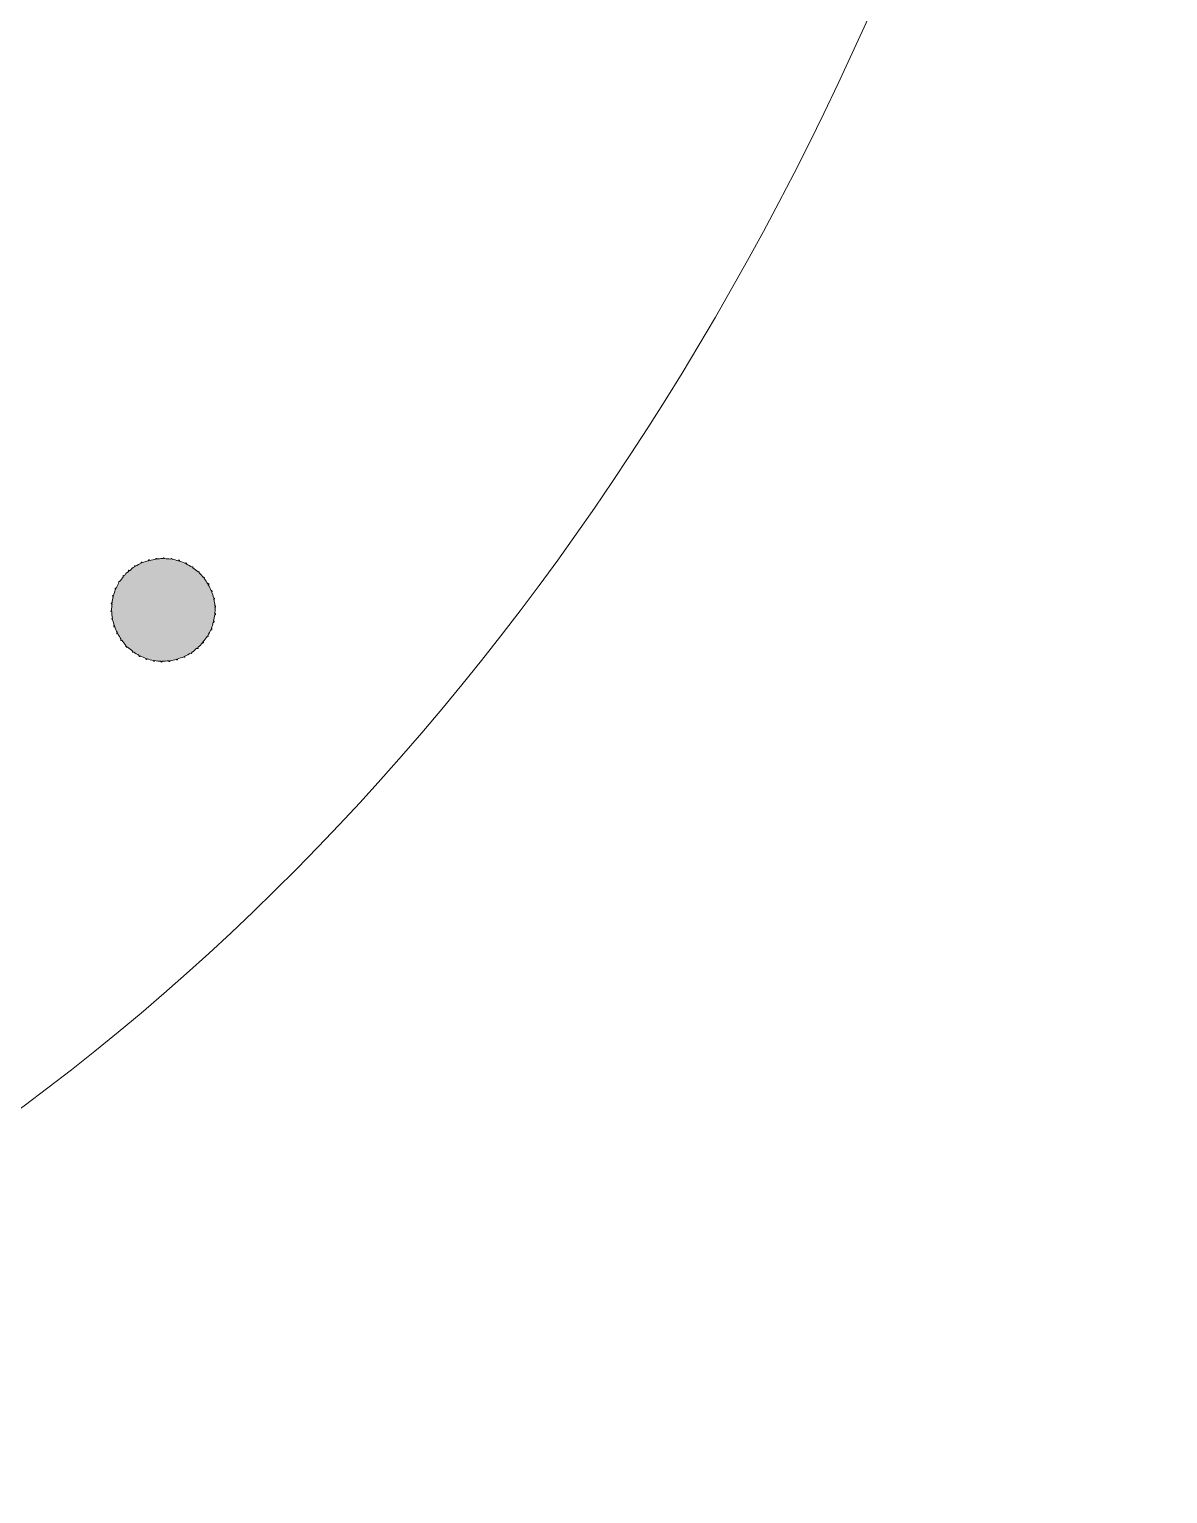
# Model space of a CAD drawing. Header units: millimetres. Extents: x -75 to 75, y -97 to 97.
# Drawn here: x 37.65 to 75.3, y -96.81 to -48.41 of the extents above; entities that cross this region are included whole.
import ezdxf

# ---------------------------------------------------------------- set-up
doc = ezdxf.new("R2010")
doc.units = ezdxf.units.MM
doc.header["$MEASUREMENT"] = 0
doc.layers.add('Layer 1', color=7, linetype='Continuous', lineweight=0)

# ---------------------------------------------------------------- blocks, each defined once
blk = doc.blocks.new('Block_1')
at = {"layer": 'Layer 1', "true_color": 0x000000, "transparency": 33554687}
h = blk.add_hatch(color=18, dxfattribs=at)
h.dxf.hatch_style = 2
edge = h.paths.add_edge_path()
edge.add_spline(control_points=[(43.784, -67.73), (43.789, -67.671), (43.8, -67.613), (43.798, -67.553), (43.797, -67.536), (43.792, -67.52), (43.791, -67.503), (43.792, -67.503), (43.792, -67.505), (43.794, -67.505), (43.805, -67.504), (43.814, -67.494), (43.813, -67.482), (43.812, -67.469), (43.802, -67.461), (43.79, -67.462), (43.788, -67.462), (43.789, -67.466), (43.786, -67.467), (43.78, -67.393), (43.773, -67.32), (43.758, -67.248), (43.759, -67.248), (43.759, -67.249), (43.759, -67.249), (43.771, -67.246), (43.778, -67.235), (43.776, -67.223), (43.774, -67.211), (43.761, -67.204), (43.75, -67.207), (43.75, -67.207), (43.75, -67.208), (43.75, -67.208), (43.733, -67.137), (43.706, -67.069), (43.68, -67), (43.683, -67), (43.684, -67.004), (43.686, -67.003), (43.697, -66.999), (43.702, -66.986), (43.698, -66.975), (43.694, -66.964), (43.682, -66.958), (43.671, -66.963), (43.669, -66.964), (43.67, -66.966), (43.669, -66.967), (43.641, -66.898), (43.606, -66.833), (43.569, -66.767), (43.573, -66.768), (43.576, -66.773), (43.579, -66.77), (43.589, -66.765), (43.594, -66.751), (43.587, -66.741), (43.581, -66.731), (43.568, -66.728), (43.558, -66.734), (43.554, -66.736), (43.557, -66.74), (43.555, -66.744), (43.518, -66.68), (43.478, -66.618), (43.432, -66.558), (43.433, -66.557), (43.435, -66.56), (43.437, -66.559), (43.446, -66.551), (43.447, -66.538), (43.44, -66.529), (43.433, -66.519), (43.419, -66.518), (43.41, -66.525), (43.408, -66.527), (43.411, -66.531), (43.41, -66.533), (43.364, -66.477), (43.319, -66.421), (43.265, -66.37), (43.266, -66.369), (43.266, -66.37), (43.267, -66.37), (43.275, -66.361), (43.274, -66.347), (43.266, -66.339), (43.257, -66.331), (43.243, -66.332), (43.236, -66.341), (43.235, -66.341), (43.236, -66.342), (43.236, -66.342), (43.181, -66.293), (43.121, -66.252), (43.062, -66.211), (43.065, -66.209), (43.068, -66.212), (43.07, -66.209), (43.076, -66.2), (43.074, -66.187), (43.064, -66.18), (43.054, -66.173), (43.041, -66.176), (43.035, -66.186), (43.034, -66.187), (43.036, -66.189), (43.036, -66.191), (42.974, -66.149), (42.909, -66.115), (42.843, -66.082), (42.847, -66.08), (42.851, -66.083), (42.853, -66.079), (42.858, -66.069), (42.854, -66.055), (42.843, -66.05), (42.833, -66.044), (42.82, -66.05), (42.815, -66.06), (42.813, -66.064), (42.818, -66.067), (42.819, -66.07), (42.752, -66.039), (42.685, -66.008), (42.616, -65.986), (42.616, -65.985), (42.619, -65.985), (42.619, -65.984), (42.623, -65.973), (42.616, -65.961), (42.605, -65.957), (42.594, -65.954), (42.582, -65.96), (42.579, -65.971), (42.578, -65.974), (42.582, -65.975), (42.582, -65.977), (42.513, -65.956), (42.445, -65.935), (42.375, -65.923), (42.375, -65.923), (42.375, -65.923), (42.375, -65.923), (42.377, -65.911), (42.369, -65.899), (42.358, -65.898), (42.346, -65.897), (42.335, -65.905), (42.334, -65.917), (42.334, -65.917), (42.335, -65.917), (42.335, -65.918), (42.264, -65.908), (42.193, -65.906), (42.122, -65.905), (42.123, -65.903), (42.126, -65.903), (42.126, -65.901), (42.126, -65.889), (42.117, -65.88), (42.105, -65.879), (42.093, -65.879), (42.084, -65.889), (42.085, -65.9), (42.085, -65.902), (42.087, -65.902), (42.087, -65.903), (42.07, -65.903), (42.054, -65.899), (42.038, -65.9), (41.983, -65.901), (41.928, -65.912), (41.873, -65.919), (41.874, -65.916), (41.878, -65.916), (41.877, -65.913), (41.876, -65.901), (41.865, -65.894), (41.853, -65.895), (41.842, -65.897), (41.834, -65.908), (41.835, -65.919), (41.836, -65.921), (41.839, -65.921), (41.84, -65.922), (41.767, -65.932), (41.696, -65.946), (41.625, -65.964), (41.625, -65.962), (41.628, -65.961), (41.628, -65.959), (41.625, -65.948), (41.613, -65.941), (41.601, -65.944), (41.59, -65.947), (41.583, -65.958), (41.587, -65.969), (41.588, -65.972), (41.592, -65.971), (41.594, -65.973), (41.525, -65.992), (41.455, -66.01), (41.388, -66.038), (41.387, -66.038), (41.388, -66.037), (41.388, -66.037), (41.383, -66.026), (41.371, -66.021), (41.36, -66.026), (41.35, -66.031), (41.345, -66.044), (41.35, -66.054), (41.351, -66.056), (41.353, -66.054), (41.354, -66.056), (41.289, -66.084), (41.226, -66.118), (41.165, -66.155), (41.164, -66.153), (41.166, -66.152), (41.166, -66.151), (41.159, -66.141), (41.146, -66.138), (41.136, -66.144), (41.126, -66.15), (41.123, -66.162), (41.13, -66.172), (41.13, -66.173), (41.131, -66.172), (41.131, -66.172), (41.071, -66.211), (41.017, -66.258), (40.962, -66.305), (40.961, -66.301), (40.965, -66.298), (40.962, -66.295), (40.955, -66.286), (40.941, -66.285), (40.933, -66.293), (40.924, -66.3), (40.924, -66.314), (40.932, -66.323), (40.934, -66.325), (40.937, -66.322), (40.94, -66.323), (40.91, -66.35), (40.876, -66.37), (40.847, -66.399), (40.824, -66.423), (40.808, -66.451), (40.786, -66.476), (40.785, -66.473), (40.787, -66.471), (40.785, -66.469), (40.776, -66.461), (40.763, -66.462), (40.755, -66.47), (40.748, -66.479), (40.749, -66.492), (40.758, -66.5), (40.76, -66.502), (40.764, -66.498), (40.767, -66.499), (40.721, -66.554), (40.672, -66.607), (40.634, -66.666), (40.634, -66.666), (40.634, -66.665), (40.634, -66.665), (40.624, -66.659), (40.611, -66.662), (40.606, -66.672), (40.6, -66.682), (40.603, -66.695), (40.613, -66.701), (40.614, -66.702), (40.615, -66.7), (40.616, -66.701), (40.579, -66.762), (40.548, -66.825), (40.519, -66.89), (40.518, -66.889), (40.519, -66.886), (40.517, -66.885), (40.507, -66.88), (40.494, -66.885), (40.489, -66.895), (40.485, -66.906), (40.49, -66.918), (40.5, -66.923), (40.501, -66.923), (40.502, -66.922), (40.503, -66.922), (40.475, -66.989), (40.456, -67.059), (40.437, -67.128), (40.435, -67.126), (40.436, -67.121), (40.432, -67.12), (40.421, -67.116), (40.41, -67.123), (40.407, -67.134), (40.404, -67.146), (40.411, -67.157), (40.423, -67.16), (40.425, -67.161), (40.426, -67.157), (40.429, -67.156), (40.411, -67.227), (40.398, -67.299), (40.389, -67.371), (40.387, -67.37), (40.387, -67.367), (40.385, -67.366), (40.373, -67.365), (40.363, -67.373), (40.361, -67.384), (40.36, -67.396), (40.368, -67.406), (40.379, -67.408), (40.383, -67.408), (40.383, -67.404), (40.386, -67.402), (40.379, -67.475), (40.371, -67.546), (40.373, -67.619), (40.373, -67.619), (40.373, -67.618), (40.372, -67.618), (40.361, -67.618), (40.352, -67.628), (40.352, -67.64), (40.353, -67.651), (40.363, -67.661), (40.375, -67.66), (40.376, -67.66), (40.376, -67.658), (40.377, -67.657), (40.381, -67.729), (40.387, -67.801), (40.399, -67.872), (40.398, -67.872), (40.398, -67.87), (40.397, -67.87), (40.386, -67.872), (40.378, -67.883), (40.38, -67.895), (40.382, -67.907), (40.392, -67.915), (40.404, -67.912), (40.404, -67.912), (40.404, -67.912), (40.404, -67.912), (40.418, -67.983), (40.442, -68.052), (40.465, -68.121), (40.462, -68.121), (40.461, -68.116), (40.458, -68.117), (40.447, -68.121), (40.441, -68.133), (40.445, -68.144), (40.449, -68.155), (40.461, -68.161), (40.472, -68.158), (40.474, -68.157), (40.473, -68.154), (40.475, -68.152), (40.499, -68.222), (40.53, -68.29), (40.563, -68.357), (40.56, -68.356), (40.557, -68.352), (40.554, -68.353), (40.543, -68.359), (40.539, -68.372), (40.544, -68.382), (40.549, -68.393), (40.562, -68.397), (40.572, -68.392), (40.576, -68.39), (40.574, -68.384), (40.576, -68.381), (40.61, -68.447), (40.645, -68.511), (40.688, -68.573), (40.686, -68.574), (40.685, -68.572), (40.683, -68.573), (40.674, -68.579), (40.672, -68.593), (40.679, -68.602), (40.686, -68.612), (40.699, -68.614), (40.708, -68.607), (40.71, -68.606), (40.708, -68.602), (40.709, -68.6), (40.752, -68.659), (40.796, -68.717), (40.846, -68.771), (40.845, -68.772), (40.844, -68.77), (40.843, -68.771), (40.835, -68.779), (40.834, -68.793), (40.842, -68.802), (40.85, -68.81), (40.863, -68.811), (40.871, -68.802), (40.863, -68.811), (40.863, -68.824), (40.872, -68.832), (40.881, -68.84), (40.894, -68.84), (40.902, -68.831), (40.903, -68.83), (40.902, -68.829), (40.902, -68.828), (40.955, -68.88), (41.012, -68.924), (41.069, -68.967), (41.067, -68.969), (41.065, -68.966), (41.064, -68.968), (41.056, -68.978), (41.059, -68.991), (41.068, -68.998), (41.078, -69.005), (41.091, -69.003), (41.097, -68.994), (41.098, -68.993), (41.097, -68.992), (41.097, -68.991), (41.158, -69.034), (41.222, -69.069), (41.286, -69.103), (41.283, -69.105), (41.278, -69.103), (41.276, -69.106), (41.27, -69.117), (41.274, -69.13), (41.285, -69.135), (41.296, -69.14), (41.309, -69.135), (41.314, -69.125), (41.316, -69.122), (41.311, -69.12), (41.311, -69.116), (41.378, -69.15), (41.444, -69.18), (41.514, -69.204), (41.512, -69.206), (41.509, -69.205), (41.509, -69.207), (41.505, -69.218), (41.51, -69.23), (41.522, -69.234), (41.533, -69.238), (41.545, -69.232), (41.548, -69.221), (41.549, -69.218), (41.545, -69.216), (41.545, -69.213), (41.614, -69.236), (41.683, -69.261), (41.754, -69.274), (41.754, -69.274), (41.753, -69.274), (41.753, -69.274), (41.751, -69.286), (41.759, -69.296), (41.77, -69.298), (41.782, -69.3), (41.793, -69.292), (41.795, -69.28), (41.795, -69.279), (41.793, -69.278), (41.793, -69.277), (41.865, -69.289), (41.937, -69.294), (42.01, -69.296), (42.009, -69.298), (42.007, -69.298), (42.006, -69.3), (42.006, -69.311), (42.015, -69.321), (42.027, -69.322), (42.039, -69.322), (42.049, -69.313), (42.049, -69.301), (42.049, -69.3), (42.047, -69.3), (42.047, -69.299), (42.121, -69.3), (42.194, -69.29), (42.268, -69.281), (42.266, -69.285), (42.261, -69.285), (42.262, -69.289), (42.263, -69.301), (42.274, -69.309), (42.285, -69.307), (42.297, -69.305), (42.305, -69.294), (42.304, -69.283), (42.304, -69.28), (42.3, -69.28), (42.298, -69.278), (42.372, -69.268), (42.445, -69.252), (42.518, -69.231), (42.517, -69.234), (42.513, -69.235), (42.514, -69.239), (42.517, -69.25), (42.528, -69.257), (42.54, -69.254), (42.552, -69.251), (42.559, -69.239), (42.555, -69.228), (42.554, -69.224), (42.549, -69.225), (42.546, -69.223), (42.618, -69.201), (42.689, -69.18), (42.758, -69.149), (42.758, -69.15), (42.757, -69.151), (42.757, -69.152), (42.761, -69.162), (42.774, -69.167), (42.785, -69.162), (42.796, -69.156), (42.801, -69.144), (42.796, -69.133), (42.795, -69.131), (42.792, -69.133), (42.791, -69.131), (42.857, -69.1), (42.923, -69.066), (42.986, -69.026), (42.986, -69.027), (42.985, -69.028), (42.985, -69.029), (42.991, -69.039), (43.005, -69.042), (43.015, -69.035), (43.026, -69.029), (43.029, -69.016), (43.022, -69.006), (43.022, -69.006), (43.022, -69.006), (43.022, -69.006), (43.083, -68.965), (43.138, -68.913), (43.194, -68.864), (43.195, -68.867), (43.191, -68.871), (43.194, -68.873), (43.201, -68.882), (43.215, -68.883), (43.224, -68.875), (43.233, -68.866), (43.234, -68.853), (43.226, -68.844), (43.224, -68.842), (43.221, -68.845), (43.219, -68.844), (43.244, -68.821), (43.273, -68.803), (43.298, -68.778), (43.328, -68.748), (43.349, -68.713), (43.377, -68.681), (43.378, -68.684), (43.375, -68.687), (43.377, -68.689), (43.386, -68.697), (43.4, -68.696), (43.408, -68.687), (43.416, -68.678), (43.416, -68.664), (43.406, -68.657), (43.403, -68.655), (43.399, -68.659), (43.395, -68.658), (43.443, -68.6), (43.493, -68.542), (43.533, -68.48), (43.533, -68.481), (43.532, -68.482), (43.533, -68.482), (43.543, -68.488), (43.556, -68.485), (43.563, -68.474), (43.569, -68.464), (43.565, -68.451), (43.555, -68.445), (43.553, -68.444), (43.552, -68.447), (43.55, -68.446), (43.589, -68.383), (43.624, -68.318), (43.653, -68.251), (43.655, -68.252), (43.653, -68.254), (43.655, -68.254), (43.666, -68.259), (43.679, -68.254), (43.684, -68.243), (43.689, -68.232), (43.684, -68.22), (43.673, -68.216), (43.673, -68.215), (43.672, -68.216), (43.672, -68.216), (43.701, -68.147), (43.718, -68.076), (43.737, -68.006), (43.739, -68.008), (43.738, -68.012), (43.742, -68.013), (43.753, -68.016), (43.765, -68.009), (43.767, -67.997), (43.77, -67.986), (43.763, -67.974), (43.752, -67.972), (43.749, -67.971), (43.748, -67.975), (43.746, -67.975), (43.764, -67.902), (43.775, -67.829), (43.782, -67.754), (43.786, -67.757), (43.785, -67.763), (43.79, -67.763), (43.802, -67.764), (43.813, -67.755), (43.814, -67.744), (43.816, -67.732), (43.807, -67.722), (43.796, -67.721), (43.79, -67.721), (43.789, -67.727), (43.784, -67.73)], knot_values=[0, 0, 0, 0, 1, 1, 1, 2, 2, 2, 3, 3, 3, 4, 4, 4, 5, 5, 5, 6, 6, 6, 7, 7, 7, 8, 8, 8, 9, 9, 9, 10, 10, 10, 11, 11, 11, 12, 12, 12, 13, 13, 13, 14, 14, 14, 15, 15, 15, 16, 16, 16, 17, 17, 17, 18, 18, 18, 19, 19, 19, 20, 20, 20, 21, 21, 21, 22, 22, 22, 23, 23, 23, 24, 24, 24, 25, 25, 25, 26, 26, 26, 27, 27, 27, 28, 28, 28, 29, 29, 29, 30, 30, 30, 31, 31, 31, 32, 32, 32, 33, 33, 33, 34, 34, 34, 35, 35, 35, 36, 36, 36, 37, 37, 37, 38, 38, 38, 39, 39, 39, 40, 40, 40, 41, 41, 41, 42, 42, 42, 43, 43, 43, 44, 44, 44, 45, 45, 45, 46, 46, 46, 47, 47, 47, 48, 48, 48, 49, 49, 49, 50, 50, 50, 51, 51, 51, 52, 52, 52, 53, 53, 53, 54, 54, 54, 55, 55, 55, 56, 56, 56, 57, 57, 57, 58, 58, 58, 59, 59, 59, 60, 60, 60, 61, 61, 61, 62, 62, 62, 63, 63, 63, 64, 64, 64, 65, 65, 65, 66, 66, 66, 67, 67, 67, 68, 68, 68, 69, 69, 69, 70, 70, 70, 71, 71, 71, 72, 72, 72, 73, 73, 73, 74, 74, 74, 75, 75, 75, 76, 76, 76, 77, 77, 77, 78, 78, 78, 79, 79, 79, 80, 80, 80, 81, 81, 81, 82, 82, 82, 83, 83, 83, 84, 84, 84, 85, 85, 85, 86, 86, 86, 87, 87, 87, 88, 88, 88, 89, 89, 89, 90, 90, 90, 91, 91, 91, 92, 92, 92, 93, 93, 93, 94, 94, 94, 95, 95, 95, 96, 96, 96, 97, 97, 97, 98, 98, 98, 99, 99, 99, 100, 100, 100, 101, 101, 101, 102, 102, 102, 103, 103, 103, 104, 104, 104, 105, 105, 105, 106, 106, 106, 107, 107, 107, 108, 108, 108, 109, 109, 109, 110, 110, 110, 111, 111, 111, 112, 112, 112, 113, 113, 113, 114, 114, 114, 115, 115, 115, 116, 116, 116, 117, 117, 117, 118, 118, 118, 119, 119, 119, 120, 120, 120, 121, 121, 121, 122, 122, 122, 123, 123, 123, 124, 124, 124, 125, 125, 125, 126, 126, 126, 127, 127, 127, 128, 128, 128, 129, 129, 129, 130, 130, 130, 131, 131, 131, 132, 132, 132, 133, 133, 133, 134, 134, 134, 135, 135, 135, 136, 136, 136, 137, 137, 137, 138, 138, 138, 139, 139, 139, 140, 140, 140, 141, 141, 141, 142, 142, 142, 143, 143, 143, 144, 144, 144, 145, 145, 145, 146, 146, 146, 147, 147, 147, 148, 148, 148, 149, 149, 149, 150, 150, 150, 151, 151, 151, 152, 152, 152, 153, 153, 153, 154, 154, 154, 155, 155, 155, 156, 156, 156, 157, 157, 157, 158, 158, 158, 159, 159, 159, 160, 160, 160, 161, 161, 161, 162, 162, 162, 163, 163, 163, 164, 164, 164, 165, 165, 165, 166, 166, 166, 167, 167, 167, 168, 168, 168, 169, 169, 169, 170, 170, 170, 171, 171, 171, 172, 172, 172, 173, 173, 173, 174, 174, 174, 175, 175, 175, 176, 176, 176, 177, 177, 177, 178, 178, 178, 179, 179, 179, 180, 180, 180, 181, 181, 181, 182, 182, 182, 183, 183, 183, 184, 184, 184, 185, 185, 185, 186, 186, 186, 187, 187, 187, 188, 188, 188, 189, 189, 189, 190, 190, 190, 191, 191, 191, 192, 192, 192, 193, 193, 193, 194, 194, 194, 195, 195, 195, 196, 196, 196, 197, 197, 197, 198, 198, 198, 199, 199, 199, 200, 200, 200, 201, 201, 201, 202, 202, 202, 203, 203, 203, 204, 204, 204, 205, 205, 205, 206, 206, 206, 207, 207, 207, 208, 208, 208, 209, 209, 209, 210, 210, 210, 211, 211, 211, 212, 212, 212, 213, 213, 213, 214, 214, 214, 215, 215, 215, 216, 216, 216, 216], degree=3, periodic=0)
at = {"layer": 'Layer 1'}
blk.add_open_spline([(43.784, -67.73), (43.789, -67.671), (43.8, -67.613), (43.798, -67.553), (43.797, -67.536), (43.792, -67.52), (43.791, -67.503), (43.792, -67.503), (43.792, -67.505), (43.794, -67.505), (43.805, -67.504), (43.814, -67.494), (43.813, -67.482), (43.812, -67.469), (43.802, -67.461), (43.79, -67.462), (43.788, -67.462), (43.789, -67.466), (43.786, -67.467), (43.78, -67.393), (43.773, -67.32), (43.758, -67.248), (43.759, -67.248), (43.759, -67.249), (43.759, -67.249), (43.771, -67.246), (43.778, -67.235), (43.776, -67.223), (43.774, -67.211), (43.761, -67.204), (43.75, -67.207), (43.75, -67.207), (43.75, -67.208), (43.75, -67.208), (43.733, -67.137), (43.706, -67.069), (43.68, -67), (43.683, -67), (43.684, -67.004), (43.686, -67.003), (43.697, -66.999), (43.702, -66.986), (43.698, -66.975), (43.694, -66.964), (43.682, -66.958), (43.671, -66.963), (43.669, -66.964), (43.67, -66.966), (43.669, -66.967), (43.641, -66.898), (43.606, -66.833), (43.569, -66.767), (43.573, -66.768), (43.576, -66.773), (43.579, -66.77), (43.589, -66.765), (43.594, -66.751), (43.587, -66.741), (43.581, -66.731), (43.568, -66.728), (43.558, -66.734), (43.554, -66.736), (43.557, -66.74), (43.555, -66.744), (43.518, -66.68), (43.478, -66.618), (43.432, -66.558), (43.433, -66.557), (43.435, -66.56), (43.437, -66.559), (43.446, -66.551), (43.447, -66.538), (43.44, -66.529), (43.433, -66.519), (43.419, -66.518), (43.41, -66.525), (43.408, -66.527), (43.411, -66.531), (43.41, -66.533), (43.364, -66.477), (43.319, -66.421), (43.265, -66.37), (43.266, -66.369), (43.266, -66.37), (43.267, -66.37), (43.275, -66.361), (43.274, -66.347), (43.266, -66.339), (43.257, -66.331), (43.243, -66.332), (43.236, -66.341), (43.235, -66.341), (43.236, -66.342), (43.236, -66.342), (43.181, -66.293), (43.121, -66.252), (43.062, -66.211), (43.065, -66.209), (43.068, -66.212), (43.07, -66.209), (43.076, -66.2), (43.074, -66.187), (43.064, -66.18), (43.054, -66.173), (43.041, -66.176), (43.035, -66.186), (43.034, -66.187), (43.036, -66.189), (43.036, -66.191), (42.974, -66.149), (42.909, -66.115), (42.843, -66.082), (42.847, -66.08), (42.851, -66.083), (42.853, -66.079), (42.858, -66.069), (42.854, -66.055), (42.843, -66.05), (42.833, -66.044), (42.82, -66.05), (42.815, -66.06), (42.813, -66.064), (42.818, -66.067), (42.819, -66.07), (42.752, -66.039), (42.685, -66.008), (42.616, -65.986), (42.616, -65.985), (42.619, -65.985), (42.619, -65.984), (42.623, -65.973), (42.616, -65.961), (42.605, -65.957), (42.594, -65.954), (42.582, -65.96), (42.579, -65.971), (42.578, -65.974), (42.582, -65.975), (42.582, -65.977), (42.513, -65.956), (42.445, -65.935), (42.375, -65.923), (42.375, -65.923), (42.375, -65.923), (42.375, -65.923), (42.377, -65.911), (42.369, -65.899), (42.358, -65.898), (42.346, -65.897), (42.335, -65.905), (42.334, -65.917), (42.334, -65.917), (42.335, -65.917), (42.335, -65.918), (42.264, -65.908), (42.193, -65.906), (42.122, -65.905), (42.123, -65.903), (42.126, -65.903), (42.126, -65.901), (42.126, -65.889), (42.117, -65.88), (42.105, -65.879), (42.093, -65.879), (42.084, -65.889), (42.085, -65.9), (42.085, -65.902), (42.087, -65.902), (42.087, -65.903), (42.07, -65.903), (42.054, -65.899), (42.038, -65.9), (41.983, -65.901), (41.928, -65.912), (41.873, -65.919), (41.874, -65.916), (41.878, -65.916), (41.877, -65.913), (41.876, -65.901), (41.865, -65.894), (41.853, -65.895), (41.842, -65.897), (41.834, -65.908), (41.835, -65.919), (41.836, -65.921), (41.839, -65.921), (41.84, -65.922), (41.767, -65.932), (41.696, -65.946), (41.625, -65.964), (41.625, -65.962), (41.628, -65.961), (41.628, -65.959), (41.625, -65.948), (41.613, -65.941), (41.601, -65.944), (41.59, -65.947), (41.583, -65.958), (41.587, -65.969), (41.588, -65.972), (41.592, -65.971), (41.594, -65.973), (41.525, -65.992), (41.455, -66.01), (41.388, -66.038), (41.387, -66.038), (41.388, -66.037), (41.388, -66.037), (41.383, -66.026), (41.371, -66.021), (41.36, -66.026), (41.35, -66.031), (41.345, -66.044), (41.35, -66.054), (41.351, -66.056), (41.353, -66.054), (41.354, -66.056), (41.289, -66.084), (41.226, -66.118), (41.165, -66.155), (41.164, -66.153), (41.166, -66.152), (41.166, -66.151), (41.159, -66.141), (41.146, -66.138), (41.136, -66.144), (41.126, -66.15), (41.123, -66.162), (41.13, -66.172), (41.13, -66.173), (41.131, -66.172), (41.131, -66.172), (41.071, -66.211), (41.017, -66.258), (40.962, -66.305), (40.961, -66.301), (40.965, -66.298), (40.962, -66.295), (40.955, -66.286), (40.941, -66.285), (40.933, -66.293), (40.924, -66.3), (40.924, -66.314), (40.932, -66.323), (40.934, -66.325), (40.937, -66.322), (40.94, -66.323), (40.91, -66.35), (40.876, -66.37), (40.847, -66.399), (40.824, -66.423), (40.808, -66.451), (40.786, -66.476), (40.785, -66.473), (40.787, -66.471), (40.785, -66.469), (40.776, -66.461), (40.763, -66.462), (40.755, -66.47), (40.748, -66.479), (40.749, -66.492), (40.758, -66.5), (40.76, -66.502), (40.764, -66.498), (40.767, -66.499), (40.721, -66.554), (40.672, -66.607), (40.634, -66.666), (40.634, -66.666), (40.634, -66.665), (40.634, -66.665), (40.624, -66.659), (40.611, -66.662), (40.606, -66.672), (40.6, -66.682), (40.603, -66.695), (40.613, -66.701), (40.614, -66.702), (40.615, -66.7), (40.616, -66.701), (40.579, -66.762), (40.548, -66.825), (40.519, -66.89), (40.518, -66.889), (40.519, -66.886), (40.517, -66.885), (40.507, -66.88), (40.494, -66.885), (40.489, -66.895), (40.485, -66.906), (40.49, -66.918), (40.5, -66.923), (40.501, -66.923), (40.502, -66.922), (40.503, -66.922), (40.475, -66.989), (40.456, -67.059), (40.437, -67.128), (40.435, -67.126), (40.436, -67.121), (40.432, -67.12), (40.421, -67.116), (40.41, -67.123), (40.407, -67.134), (40.404, -67.146), (40.411, -67.157), (40.423, -67.16), (40.425, -67.161), (40.426, -67.157), (40.429, -67.156), (40.411, -67.227), (40.398, -67.299), (40.389, -67.371), (40.387, -67.37), (40.387, -67.367), (40.385, -67.366), (40.373, -67.365), (40.363, -67.373), (40.361, -67.384), (40.36, -67.396), (40.368, -67.406), (40.379, -67.408), (40.383, -67.408), (40.383, -67.404), (40.386, -67.402), (40.379, -67.475), (40.371, -67.546), (40.373, -67.619), (40.373, -67.619), (40.373, -67.618), (40.372, -67.618), (40.361, -67.618), (40.352, -67.628), (40.352, -67.64), (40.353, -67.651), (40.363, -67.661), (40.375, -67.66), (40.376, -67.66), (40.376, -67.658), (40.377, -67.657), (40.381, -67.729), (40.387, -67.801), (40.399, -67.872), (40.398, -67.872), (40.398, -67.87), (40.397, -67.87), (40.386, -67.872), (40.378, -67.883), (40.38, -67.895), (40.382, -67.907), (40.392, -67.915), (40.404, -67.912), (40.404, -67.912), (40.404, -67.912), (40.404, -67.912), (40.418, -67.983), (40.442, -68.052), (40.465, -68.121), (40.462, -68.121), (40.461, -68.116), (40.458, -68.117), (40.447, -68.121), (40.441, -68.133), (40.445, -68.144), (40.449, -68.155), (40.461, -68.161), (40.472, -68.158), (40.474, -68.157), (40.473, -68.154), (40.475, -68.152), (40.499, -68.222), (40.53, -68.29), (40.563, -68.357), (40.56, -68.356), (40.557, -68.352), (40.554, -68.353), (40.543, -68.359), (40.539, -68.372), (40.544, -68.382), (40.549, -68.393), (40.562, -68.397), (40.572, -68.392), (40.576, -68.39), (40.574, -68.384), (40.576, -68.381), (40.61, -68.447), (40.645, -68.511), (40.688, -68.573), (40.686, -68.574), (40.685, -68.572), (40.683, -68.573), (40.674, -68.579), (40.672, -68.593), (40.679, -68.602), (40.686, -68.612), (40.699, -68.614), (40.708, -68.607), (40.71, -68.606), (40.708, -68.602), (40.709, -68.6), (40.752, -68.659), (40.796, -68.717), (40.846, -68.771), (40.845, -68.772), (40.844, -68.77), (40.843, -68.771), (40.835, -68.779), (40.834, -68.793), (40.842, -68.802), (40.85, -68.81), (40.863, -68.811), (40.871, -68.802), (40.863, -68.811), (40.863, -68.824), (40.872, -68.832), (40.881, -68.84), (40.894, -68.84), (40.902, -68.831), (40.903, -68.83), (40.902, -68.829), (40.902, -68.828), (40.955, -68.88), (41.012, -68.924), (41.069, -68.967), (41.067, -68.969), (41.065, -68.966), (41.064, -68.968), (41.056, -68.978), (41.059, -68.991), (41.068, -68.998), (41.078, -69.005), (41.091, -69.003), (41.097, -68.994), (41.098, -68.993), (41.097, -68.992), (41.097, -68.991), (41.158, -69.034), (41.222, -69.069), (41.286, -69.103), (41.283, -69.105), (41.278, -69.103), (41.276, -69.106), (41.27, -69.117), (41.274, -69.13), (41.285, -69.135), (41.296, -69.14), (41.309, -69.135), (41.314, -69.125), (41.316, -69.122), (41.311, -69.12), (41.311, -69.116), (41.378, -69.15), (41.444, -69.18), (41.514, -69.204), (41.512, -69.206), (41.509, -69.205), (41.509, -69.207), (41.505, -69.218), (41.51, -69.23), (41.522, -69.234), (41.533, -69.238), (41.545, -69.232), (41.548, -69.221), (41.549, -69.218), (41.545, -69.216), (41.545, -69.213), (41.614, -69.236), (41.683, -69.261), (41.754, -69.274), (41.754, -69.274), (41.753, -69.274), (41.753, -69.274), (41.751, -69.286), (41.759, -69.296), (41.77, -69.298), (41.782, -69.3), (41.793, -69.292), (41.795, -69.28), (41.795, -69.279), (41.793, -69.278), (41.793, -69.277), (41.865, -69.289), (41.937, -69.294), (42.01, -69.296), (42.009, -69.298), (42.007, -69.298), (42.006, -69.3), (42.006, -69.311), (42.015, -69.321), (42.027, -69.322), (42.039, -69.322), (42.049, -69.313), (42.049, -69.301), (42.049, -69.3), (42.047, -69.3), (42.047, -69.299), (42.121, -69.3), (42.194, -69.29), (42.268, -69.281), (42.266, -69.285), (42.261, -69.285), (42.262, -69.289), (42.263, -69.301), (42.274, -69.309), (42.285, -69.307), (42.297, -69.305), (42.305, -69.294), (42.304, -69.283), (42.304, -69.28), (42.3, -69.28), (42.298, -69.278), (42.372, -69.268), (42.445, -69.252), (42.518, -69.231), (42.517, -69.234), (42.513, -69.235), (42.514, -69.239), (42.517, -69.25), (42.528, -69.257), (42.54, -69.254), (42.552, -69.251), (42.559, -69.239), (42.555, -69.228), (42.554, -69.224), (42.549, -69.225), (42.546, -69.223), (42.618, -69.201), (42.689, -69.18), (42.758, -69.149), (42.758, -69.15), (42.757, -69.151), (42.757, -69.152), (42.761, -69.162), (42.774, -69.167), (42.785, -69.162), (42.796, -69.156), (42.801, -69.144), (42.796, -69.133), (42.795, -69.131), (42.792, -69.133), (42.791, -69.131), (42.857, -69.1), (42.923, -69.066), (42.986, -69.026), (42.986, -69.027), (42.985, -69.028), (42.985, -69.029), (42.991, -69.039), (43.005, -69.042), (43.015, -69.035), (43.026, -69.029), (43.029, -69.016), (43.022, -69.006), (43.022, -69.006), (43.022, -69.006), (43.022, -69.006), (43.083, -68.965), (43.138, -68.913), (43.194, -68.864), (43.195, -68.867), (43.191, -68.871), (43.194, -68.873), (43.201, -68.882), (43.215, -68.883), (43.224, -68.875), (43.233, -68.866), (43.234, -68.853), (43.226, -68.844), (43.224, -68.842), (43.221, -68.845), (43.219, -68.844), (43.244, -68.821), (43.273, -68.803), (43.298, -68.778), (43.328, -68.748), (43.349, -68.713), (43.377, -68.681), (43.378, -68.684), (43.375, -68.687), (43.377, -68.689), (43.386, -68.697), (43.4, -68.696), (43.408, -68.687), (43.416, -68.678), (43.416, -68.664), (43.406, -68.657), (43.403, -68.655), (43.399, -68.659), (43.395, -68.658), (43.443, -68.6), (43.493, -68.542), (43.533, -68.48), (43.533, -68.481), (43.532, -68.482), (43.533, -68.482), (43.543, -68.488), (43.556, -68.485), (43.563, -68.474), (43.569, -68.464), (43.565, -68.451), (43.555, -68.445), (43.553, -68.444), (43.552, -68.447), (43.55, -68.446), (43.589, -68.383), (43.624, -68.318), (43.653, -68.251), (43.655, -68.252), (43.653, -68.254), (43.655, -68.254), (43.666, -68.259), (43.679, -68.254), (43.684, -68.243), (43.689, -68.232), (43.684, -68.22), (43.673, -68.216), (43.673, -68.215), (43.672, -68.216), (43.672, -68.216), (43.701, -68.147), (43.718, -68.076), (43.737, -68.006), (43.739, -68.008), (43.738, -68.012), (43.742, -68.013), (43.753, -68.016), (43.765, -68.009), (43.767, -67.997), (43.77, -67.986), (43.763, -67.974), (43.752, -67.972), (43.749, -67.971), (43.748, -67.975), (43.746, -67.975), (43.764, -67.902), (43.775, -67.829), (43.782, -67.754), (43.786, -67.757), (43.785, -67.763), (43.79, -67.763), (43.802, -67.764), (43.813, -67.755), (43.814, -67.744), (43.816, -67.732), (43.807, -67.722), (43.796, -67.721), (43.79, -67.721), (43.789, -67.727), (43.784, -67.73)], degree=3, knots=[0, 0, 0, 0, 1, 1, 1, 2, 2, 2, 3, 3, 3, 4, 4, 4, 5, 5, 5, 6, 6, 6, 7, 7, 7, 8, 8, 8, 9, 9, 9, 10, 10, 10, 11, 11, 11, 12, 12, 12, 13, 13, 13, 14, 14, 14, 15, 15, 15, 16, 16, 16, 17, 17, 17, 18, 18, 18, 19, 19, 19, 20, 20, 20, 21, 21, 21, 22, 22, 22, 23, 23, 23, 24, 24, 24, 25, 25, 25, 26, 26, 26, 27, 27, 27, 28, 28, 28, 29, 29, 29, 30, 30, 30, 31, 31, 31, 32, 32, 32, 33, 33, 33, 34, 34, 34, 35, 35, 35, 36, 36, 36, 37, 37, 37, 38, 38, 38, 39, 39, 39, 40, 40, 40, 41, 41, 41, 42, 42, 42, 43, 43, 43, 44, 44, 44, 45, 45, 45, 46, 46, 46, 47, 47, 47, 48, 48, 48, 49, 49, 49, 50, 50, 50, 51, 51, 51, 52, 52, 52, 53, 53, 53, 54, 54, 54, 55, 55, 55, 56, 56, 56, 57, 57, 57, 58, 58, 58, 59, 59, 59, 60, 60, 60, 61, 61, 61, 62, 62, 62, 63, 63, 63, 64, 64, 64, 65, 65, 65, 66, 66, 66, 67, 67, 67, 68, 68, 68, 69, 69, 69, 70, 70, 70, 71, 71, 71, 72, 72, 72, 73, 73, 73, 74, 74, 74, 75, 75, 75, 76, 76, 76, 77, 77, 77, 78, 78, 78, 79, 79, 79, 80, 80, 80, 81, 81, 81, 82, 82, 82, 83, 83, 83, 84, 84, 84, 85, 85, 85, 86, 86, 86, 87, 87, 87, 88, 88, 88, 89, 89, 89, 90, 90, 90, 91, 91, 91, 92, 92, 92, 93, 93, 93, 94, 94, 94, 95, 95, 95, 96, 96, 96, 97, 97, 97, 98, 98, 98, 99, 99, 99, 100, 100, 100, 101, 101, 101, 102, 102, 102, 103, 103, 103, 104, 104, 104, 105, 105, 105, 106, 106, 106, 107, 107, 107, 108, 108, 108, 109, 109, 109, 110, 110, 110, 111, 111, 111, 112, 112, 112, 113, 113, 113, 114, 114, 114, 115, 115, 115, 116, 116, 116, 117, 117, 117, 118, 118, 118, 119, 119, 119, 120, 120, 120, 121, 121, 121, 122, 122, 122, 123, 123, 123, 124, 124, 124, 125, 125, 125, 126, 126, 126, 127, 127, 127, 128, 128, 128, 129, 129, 129, 130, 130, 130, 131, 131, 131, 132, 132, 132, 133, 133, 133, 134, 134, 134, 135, 135, 135, 136, 136, 136, 137, 137, 137, 138, 138, 138, 139, 139, 139, 140, 140, 140, 141, 141, 141, 142, 142, 142, 143, 143, 143, 144, 144, 144, 145, 145, 145, 146, 146, 146, 147, 147, 147, 148, 148, 148, 149, 149, 149, 150, 150, 150, 151, 151, 151, 152, 152, 152, 153, 153, 153, 154, 154, 154, 155, 155, 155, 156, 156, 156, 157, 157, 157, 158, 158, 158, 159, 159, 159, 160, 160, 160, 161, 161, 161, 162, 162, 162, 163, 163, 163, 164, 164, 164, 165, 165, 165, 166, 166, 166, 167, 167, 167, 168, 168, 168, 169, 169, 169, 170, 170, 170, 171, 171, 171, 172, 172, 172, 173, 173, 173, 174, 174, 174, 175, 175, 175, 176, 176, 176, 177, 177, 177, 178, 178, 178, 179, 179, 179, 180, 180, 180, 181, 181, 181, 182, 182, 182, 183, 183, 183, 184, 184, 184, 185, 185, 185, 186, 186, 186, 187, 187, 187, 188, 188, 188, 189, 189, 189, 190, 190, 190, 191, 191, 191, 192, 192, 192, 193, 193, 193, 194, 194, 194, 195, 195, 195, 196, 196, 196, 197, 197, 197, 198, 198, 198, 199, 199, 199, 200, 200, 200, 201, 201, 201, 202, 202, 202, 203, 203, 203, 204, 204, 204, 205, 205, 205, 206, 206, 206, 207, 207, 207, 208, 208, 208, 209, 209, 209, 210, 210, 210, 211, 211, 211, 212, 212, 212, 213, 213, 213, 214, 214, 214, 215, 215, 215, 216, 216, 216, 216], dxfattribs=at)
blk = doc.blocks.new('Block_0')
at = {"layer": 'Layer 1'}
for points, knots in [([(0, 96.814), (-41.587, 96.814), (-75.3, 53.469), (-75.3, 0), (-75.3, -53.469), (-41.587, -96.814), (0, -96.814), (41.587, -96.814), (75.3, -53.469), (75.3, 0), (75.3, 53.469), (41.587, 96.814), (0, 96.814)], [0, 0, 0, 0, 1, 1, 1, 2, 2, 2, 3, 3, 3, 4, 4, 4, 4]), ([(43.79, -67.763), (43.785, -67.763), (43.786, -67.757), (43.782, -67.754), (43.775, -67.829), (43.764, -67.902), (43.746, -67.975), (43.748, -67.975), (43.749, -67.971), (43.752, -67.972), (43.763, -67.974), (43.77, -67.986), (43.767, -67.997), (43.765, -68.009), (43.753, -68.016), (43.742, -68.013), (43.738, -68.012), (43.739, -68.008), (43.737, -68.006), (43.718, -68.076), (43.701, -68.147), (43.672, -68.216), (43.672, -68.216), (43.673, -68.215), (43.673, -68.216), (43.684, -68.22), (43.689, -68.232), (43.684, -68.243), (43.679, -68.254), (43.666, -68.259), (43.655, -68.254), (43.653, -68.254), (43.655, -68.252), (43.653, -68.251), (43.624, -68.318), (43.589, -68.383), (43.55, -68.446), (43.552, -68.447), (43.553, -68.444), (43.555, -68.445), (43.565, -68.451), (43.569, -68.464), (43.563, -68.474), (43.556, -68.485), (43.543, -68.488), (43.533, -68.482), (43.532, -68.482), (43.533, -68.481), (43.533, -68.48), (43.493, -68.542), (43.443, -68.6), (43.395, -68.658), (43.399, -68.659), (43.403, -68.655), (43.406, -68.657), (43.416, -68.664), (43.416, -68.678), (43.408, -68.687), (43.4, -68.696), (43.386, -68.697), (43.377, -68.689), (43.375, -68.687), (43.378, -68.684), (43.377, -68.681), (43.349, -68.713), (43.328, -68.748), (43.298, -68.778), (43.273, -68.803), (43.244, -68.821), (43.219, -68.844), (43.221, -68.845), (43.224, -68.842), (43.226, -68.844), (43.234, -68.853), (43.233, -68.866), (43.224, -68.875), (43.215, -68.883), (43.201, -68.882), (43.194, -68.873), (43.191, -68.871), (43.195, -68.867), (43.194, -68.864), (43.138, -68.913), (43.083, -68.965), (43.022, -69.006), (43.022, -69.006), (43.022, -69.006), (43.022, -69.006), (43.029, -69.016), (43.026, -69.029), (43.015, -69.035), (43.005, -69.042), (42.991, -69.039), (42.985, -69.029), (42.985, -69.028), (42.986, -69.027), (42.986, -69.026), (42.923, -69.066), (42.857, -69.1), (42.791, -69.131), (42.792, -69.133), (42.795, -69.131), (42.796, -69.133), (42.801, -69.144), (42.796, -69.156), (42.785, -69.162), (42.774, -69.167), (42.761, -69.162), (42.757, -69.152), (42.757, -69.151), (42.758, -69.15), (42.758, -69.149), (42.689, -69.18), (42.618, -69.201), (42.546, -69.223), (42.549, -69.225), (42.554, -69.224), (42.555, -69.228), (42.559, -69.239), (42.552, -69.251), (42.54, -69.254), (42.528, -69.257), (42.517, -69.25), (42.514, -69.239), (42.513, -69.235), (42.517, -69.234), (42.518, -69.231), (42.445, -69.252), (42.372, -69.268), (42.298, -69.278), (42.3, -69.28), (42.304, -69.28), (42.304, -69.283), (42.305, -69.294), (42.297, -69.305), (42.285, -69.307), (42.274, -69.309), (42.263, -69.301), (42.262, -69.289), (42.261, -69.285), (42.266, -69.285), (42.268, -69.281), (42.194, -69.29), (42.121, -69.3), (42.047, -69.299), (42.047, -69.3), (42.049, -69.3), (42.049, -69.301), (42.049, -69.313), (42.039, -69.322), (42.027, -69.322), (42.015, -69.321), (42.006, -69.311), (42.006, -69.3), (42.007, -69.298), (42.009, -69.298), (42.01, -69.296), (41.937, -69.294), (41.865, -69.289), (41.793, -69.277), (41.793, -69.278), (41.795, -69.279), (41.795, -69.28), (41.793, -69.292), (41.782, -69.3), (41.77, -69.298), (41.759, -69.296), (41.751, -69.286), (41.753, -69.274), (41.753, -69.274), (41.754, -69.274), (41.754, -69.274), (41.683, -69.261), (41.614, -69.236), (41.545, -69.213), (41.545, -69.216), (41.549, -69.218), (41.548, -69.221), (41.545, -69.232), (41.533, -69.238), (41.522, -69.234), (41.51, -69.23), (41.505, -69.218), (41.509, -69.207), (41.509, -69.205), (41.512, -69.206), (41.514, -69.204), (41.444, -69.18), (41.378, -69.15), (41.311, -69.116), (41.311, -69.12), (41.316, -69.122), (41.314, -69.125), (41.309, -69.135), (41.296, -69.14), (41.285, -69.135), (41.274, -69.13), (41.27, -69.117), (41.276, -69.106), (41.278, -69.103), (41.283, -69.105), (41.286, -69.103), (41.222, -69.069), (41.158, -69.034), (41.097, -68.991), (41.097, -68.992), (41.098, -68.993), (41.097, -68.994), (41.091, -69.003), (41.078, -69.005), (41.068, -68.998), (41.059, -68.991), (41.056, -68.978), (41.064, -68.968), (41.065, -68.966), (41.067, -68.969), (41.069, -68.967), (41.012, -68.924), (40.955, -68.88), (40.902, -68.828), (40.902, -68.829), (40.903, -68.83), (40.902, -68.831), (40.894, -68.84), (40.881, -68.84), (40.872, -68.832), (40.863, -68.824), (40.863, -68.811), (40.871, -68.802), (40.863, -68.811), (40.85, -68.81), (40.842, -68.802), (40.834, -68.793), (40.835, -68.779), (40.843, -68.771), (40.844, -68.77), (40.845, -68.772), (40.846, -68.771), (40.796, -68.717), (40.752, -68.659), (40.709, -68.6), (40.708, -68.602), (40.71, -68.606), (40.708, -68.607), (40.699, -68.614), (40.686, -68.612), (40.679, -68.602), (40.672, -68.593), (40.674, -68.579), (40.683, -68.573), (40.685, -68.572), (40.686, -68.574), (40.688, -68.573), (40.645, -68.511), (40.61, -68.447), (40.576, -68.381), (40.574, -68.384), (40.576, -68.39), (40.572, -68.392), (40.562, -68.397), (40.549, -68.393), (40.544, -68.382), (40.539, -68.372), (40.543, -68.359), (40.554, -68.353), (40.557, -68.352), (40.56, -68.356), (40.563, -68.357), (40.53, -68.29), (40.499, -68.222), (40.475, -68.152), (40.473, -68.154), (40.474, -68.157), (40.472, -68.158), (40.461, -68.161), (40.449, -68.155), (40.445, -68.144), (40.441, -68.133), (40.447, -68.121), (40.458, -68.117), (40.461, -68.116), (40.462, -68.121), (40.465, -68.121), (40.442, -68.052), (40.418, -67.983), (40.404, -67.912), (40.404, -67.912), (40.404, -67.912), (40.404, -67.912), (40.392, -67.915), (40.382, -67.907), (40.38, -67.895), (40.378, -67.883), (40.386, -67.872), (40.397, -67.87), (40.398, -67.87), (40.398, -67.872), (40.399, -67.872), (40.387, -67.801), (40.381, -67.729), (40.377, -67.657), (40.376, -67.658), (40.376, -67.66), (40.375, -67.66), (40.363, -67.661), (40.353, -67.651), (40.352, -67.64), (40.352, -67.628), (40.361, -67.618), (40.372, -67.618), (40.373, -67.618), (40.373, -67.619), (40.373, -67.619), (40.371, -67.546), (40.379, -67.475), (40.386, -67.402), (40.383, -67.404), (40.383, -67.408), (40.379, -67.408), (40.368, -67.406), (40.36, -67.396), (40.361, -67.384), (40.363, -67.373), (40.373, -67.365), (40.385, -67.366), (40.387, -67.367), (40.387, -67.37), (40.389, -67.371), (40.398, -67.299), (40.411, -67.227), (40.429, -67.156), (40.426, -67.157), (40.425, -67.161), (40.423, -67.16), (40.411, -67.157), (40.404, -67.146), (40.407, -67.134), (40.41, -67.123), (40.421, -67.116), (40.432, -67.12), (40.436, -67.121), (40.435, -67.126), (40.437, -67.128), (40.456, -67.059), (40.475, -66.989), (40.503, -66.922), (40.502, -66.922), (40.501, -66.923), (40.5, -66.923), (40.49, -66.918), (40.485, -66.906), (40.489, -66.895), (40.494, -66.885), (40.507, -66.88), (40.517, -66.885), (40.519, -66.886), (40.518, -66.889), (40.519, -66.89), (40.548, -66.825), (40.579, -66.762), (40.616, -66.701), (40.615, -66.7), (40.614, -66.702), (40.613, -66.701), (40.603, -66.695), (40.6, -66.682), (40.606, -66.672), (40.611, -66.662), (40.624, -66.659), (40.634, -66.665), (40.634, -66.665), (40.634, -66.666), (40.634, -66.666), (40.672, -66.607), (40.721, -66.554), (40.767, -66.499), (40.764, -66.498), (40.76, -66.502), (40.758, -66.5), (40.749, -66.492), (40.748, -66.479), (40.755, -66.47), (40.763, -66.462), (40.776, -66.461), (40.785, -66.469), (40.787, -66.471), (40.785, -66.473), (40.786, -66.476), (40.808, -66.451), (40.824, -66.423), (40.847, -66.399), (40.876, -66.37), (40.91, -66.35), (40.94, -66.323), (40.937, -66.322), (40.934, -66.325), (40.932, -66.323), (40.924, -66.314), (40.924, -66.3), (40.933, -66.293), (40.941, -66.285), (40.955, -66.286), (40.962, -66.295), (40.965, -66.298), (40.961, -66.301), (40.962, -66.305), (41.017, -66.258), (41.071, -66.211), (41.131, -66.172), (41.131, -66.172), (41.13, -66.173), (41.13, -66.172), (41.123, -66.162), (41.126, -66.15), (41.136, -66.144), (41.146, -66.138), (41.159, -66.141), (41.166, -66.151), (41.166, -66.152), (41.164, -66.153), (41.165, -66.155), (41.226, -66.118), (41.289, -66.084), (41.354, -66.056), (41.353, -66.054), (41.351, -66.056), (41.35, -66.054), (41.345, -66.044), (41.35, -66.031), (41.36, -66.026), (41.371, -66.021), (41.383, -66.026), (41.388, -66.037), (41.388, -66.037), (41.387, -66.038), (41.388, -66.038), (41.455, -66.01), (41.525, -65.992), (41.594, -65.973), (41.592, -65.971), (41.588, -65.972), (41.587, -65.969), (41.583, -65.958), (41.59, -65.947), (41.601, -65.944), (41.613, -65.941), (41.625, -65.948), (41.628, -65.959), (41.628, -65.961), (41.625, -65.962), (41.625, -65.964), (41.696, -65.946), (41.767, -65.932), (41.84, -65.922), (41.839, -65.921), (41.836, -65.921), (41.835, -65.919), (41.834, -65.908), (41.842, -65.897), (41.853, -65.895), (41.865, -65.894), (41.876, -65.901), (41.877, -65.913), (41.878, -65.916), (41.874, -65.916), (41.873, -65.919), (41.928, -65.912), (41.983, -65.901), (42.038, -65.9), (42.054, -65.899), (42.07, -65.903), (42.087, -65.903), (42.087, -65.902), (42.085, -65.902), (42.085, -65.9), (42.084, -65.889), (42.093, -65.879), (42.105, -65.879), (42.117, -65.88), (42.126, -65.889), (42.126, -65.901), (42.126, -65.903), (42.123, -65.903), (42.122, -65.905), (42.193, -65.906), (42.264, -65.908), (42.335, -65.918), (42.335, -65.917), (42.334, -65.917), (42.334, -65.917), (42.335, -65.905), (42.346, -65.897), (42.358, -65.898), (42.369, -65.899), (42.377, -65.911), (42.375, -65.923), (42.375, -65.923), (42.375, -65.923), (42.375, -65.923), (42.445, -65.935), (42.513, -65.956), (42.582, -65.977), (42.582, -65.975), (42.578, -65.974), (42.579, -65.971), (42.582, -65.96), (42.594, -65.954), (42.605, -65.957), (42.616, -65.961), (42.623, -65.973), (42.619, -65.984), (42.619, -65.985), (42.616, -65.985), (42.616, -65.986), (42.685, -66.008), (42.752, -66.039), (42.819, -66.07), (42.818, -66.067), (42.813, -66.064), (42.815, -66.06), (42.82, -66.05), (42.833, -66.044), (42.843, -66.05), (42.854, -66.055), (42.858, -66.069), (42.853, -66.079), (42.851, -66.083), (42.847, -66.08), (42.843, -66.082), (42.909, -66.115), (42.974, -66.149), (43.036, -66.191), (43.036, -66.189), (43.034, -66.187), (43.035, -66.186), (43.041, -66.176), (43.054, -66.173), (43.064, -66.18), (43.074, -66.187), (43.076, -66.2), (43.07, -66.209), (43.068, -66.212), (43.065, -66.209), (43.062, -66.211), (43.121, -66.252), (43.181, -66.293), (43.236, -66.342), (43.236, -66.342), (43.235, -66.341), (43.236, -66.341), (43.243, -66.332), (43.257, -66.331), (43.266, -66.339), (43.274, -66.347), (43.275, -66.361), (43.267, -66.37), (43.266, -66.37), (43.266, -66.369), (43.265, -66.37), (43.319, -66.421), (43.364, -66.477), (43.41, -66.533), (43.411, -66.531), (43.408, -66.527), (43.41, -66.525), (43.419, -66.518), (43.433, -66.519), (43.44, -66.529), (43.447, -66.538), (43.446, -66.551), (43.437, -66.559), (43.435, -66.56), (43.433, -66.557), (43.432, -66.558), (43.478, -66.618), (43.518, -66.68), (43.555, -66.744), (43.557, -66.74), (43.554, -66.736), (43.558, -66.734), (43.568, -66.728), (43.581, -66.731), (43.587, -66.741), (43.594, -66.751), (43.589, -66.765), (43.579, -66.77), (43.576, -66.773), (43.573, -66.768), (43.569, -66.767), (43.606, -66.833), (43.641, -66.898), (43.669, -66.967), (43.67, -66.966), (43.669, -66.964), (43.671, -66.963), (43.682, -66.958), (43.694, -66.964), (43.698, -66.975), (43.702, -66.986), (43.697, -66.999), (43.686, -67.003), (43.684, -67.004), (43.683, -67), (43.68, -67), (43.706, -67.069), (43.733, -67.137), (43.75, -67.208), (43.75, -67.208), (43.75, -67.207), (43.75, -67.207), (43.761, -67.204), (43.774, -67.211), (43.776, -67.223), (43.778, -67.235), (43.771, -67.246), (43.759, -67.249), (43.759, -67.249), (43.759, -67.248), (43.758, -67.248), (43.773, -67.32), (43.78, -67.393), (43.786, -67.467), (43.789, -67.466), (43.788, -67.462), (43.79, -67.462), (43.802, -67.461), (43.812, -67.469), (43.813, -67.482), (43.814, -67.494), (43.805, -67.504), (43.794, -67.505), (43.792, -67.505), (43.792, -67.503), (43.791, -67.503), (43.792, -67.52), (43.797, -67.536), (43.798, -67.553), (43.8, -67.613), (43.789, -67.671), (43.784, -67.73), (43.789, -67.727), (43.79, -67.721), (43.796, -67.721), (43.807, -67.722), (43.816, -67.732), (43.814, -67.744), (43.813, -67.755), (43.802, -67.764), (43.79, -67.763)], [0, 0, 0, 0, 1, 1, 1, 2, 2, 2, 3, 3, 3, 4, 4, 4, 5, 5, 5, 6, 6, 6, 7, 7, 7, 8, 8, 8, 9, 9, 9, 10, 10, 10, 11, 11, 11, 12, 12, 12, 13, 13, 13, 14, 14, 14, 15, 15, 15, 16, 16, 16, 17, 17, 17, 18, 18, 18, 19, 19, 19, 20, 20, 20, 21, 21, 21, 22, 22, 22, 23, 23, 23, 24, 24, 24, 25, 25, 25, 26, 26, 26, 27, 27, 27, 28, 28, 28, 29, 29, 29, 30, 30, 30, 31, 31, 31, 32, 32, 32, 33, 33, 33, 34, 34, 34, 35, 35, 35, 36, 36, 36, 37, 37, 37, 38, 38, 38, 39, 39, 39, 40, 40, 40, 41, 41, 41, 42, 42, 42, 43, 43, 43, 44, 44, 44, 45, 45, 45, 46, 46, 46, 47, 47, 47, 48, 48, 48, 49, 49, 49, 50, 50, 50, 51, 51, 51, 52, 52, 52, 53, 53, 53, 54, 54, 54, 55, 55, 55, 56, 56, 56, 57, 57, 57, 58, 58, 58, 59, 59, 59, 60, 60, 60, 61, 61, 61, 62, 62, 62, 63, 63, 63, 64, 64, 64, 65, 65, 65, 66, 66, 66, 67, 67, 67, 68, 68, 68, 69, 69, 69, 70, 70, 70, 71, 71, 71, 72, 72, 72, 73, 73, 73, 74, 74, 74, 75, 75, 75, 76, 76, 76, 77, 77, 77, 78, 78, 78, 79, 79, 79, 80, 80, 80, 81, 81, 81, 82, 82, 82, 83, 83, 83, 84, 84, 84, 85, 85, 85, 86, 86, 86, 87, 87, 87, 88, 88, 88, 89, 89, 89, 90, 90, 90, 91, 91, 91, 92, 92, 92, 93, 93, 93, 94, 94, 94, 95, 95, 95, 96, 96, 96, 97, 97, 97, 98, 98, 98, 99, 99, 99, 100, 100, 100, 101, 101, 101, 102, 102, 102, 103, 103, 103, 104, 104, 104, 105, 105, 105, 106, 106, 106, 107, 107, 107, 108, 108, 108, 109, 109, 109, 110, 110, 110, 111, 111, 111, 112, 112, 112, 113, 113, 113, 114, 114, 114, 115, 115, 115, 116, 116, 116, 117, 117, 117, 118, 118, 118, 119, 119, 119, 120, 120, 120, 121, 121, 121, 122, 122, 122, 123, 123, 123, 124, 124, 124, 125, 125, 125, 126, 126, 126, 127, 127, 127, 128, 128, 128, 129, 129, 129, 130, 130, 130, 131, 131, 131, 132, 132, 132, 133, 133, 133, 134, 134, 134, 135, 135, 135, 136, 136, 136, 137, 137, 137, 138, 138, 138, 139, 139, 139, 140, 140, 140, 141, 141, 141, 142, 142, 142, 143, 143, 143, 144, 144, 144, 145, 145, 145, 146, 146, 146, 147, 147, 147, 148, 148, 148, 149, 149, 149, 150, 150, 150, 151, 151, 151, 152, 152, 152, 153, 153, 153, 154, 154, 154, 155, 155, 155, 156, 156, 156, 157, 157, 157, 158, 158, 158, 159, 159, 159, 160, 160, 160, 161, 161, 161, 162, 162, 162, 163, 163, 163, 164, 164, 164, 165, 165, 165, 166, 166, 166, 167, 167, 167, 168, 168, 168, 169, 169, 169, 170, 170, 170, 171, 171, 171, 172, 172, 172, 173, 173, 173, 174, 174, 174, 175, 175, 175, 176, 176, 176, 177, 177, 177, 178, 178, 178, 179, 179, 179, 180, 180, 180, 181, 181, 181, 182, 182, 182, 183, 183, 183, 184, 184, 184, 185, 185, 185, 186, 186, 186, 187, 187, 187, 188, 188, 188, 189, 189, 189, 190, 190, 190, 191, 191, 191, 192, 192, 192, 193, 193, 193, 194, 194, 194, 195, 195, 195, 196, 196, 196, 197, 197, 197, 198, 198, 198, 199, 199, 199, 200, 200, 200, 201, 201, 201, 202, 202, 202, 203, 203, 203, 204, 204, 204, 205, 205, 205, 206, 206, 206, 207, 207, 207, 208, 208, 208, 209, 209, 209, 210, 210, 210, 211, 211, 211, 212, 212, 212, 213, 213, 213, 214, 214, 214, 215, 215, 215, 216, 216, 216, 216])]:
    blk.add_open_spline(points, degree=3, knots=knots, dxfattribs=at)
blk.add_blockref('Block_1', (0, 0), dxfattribs=at)

msp = doc.modelspace()

# ---------------------------------------------------------------- block references
at = {"layer": 'Layer 1'}
msp.add_blockref('Block_0', (0, 0), dxfattribs=at)

doc.saveas('drawing.dxf')
